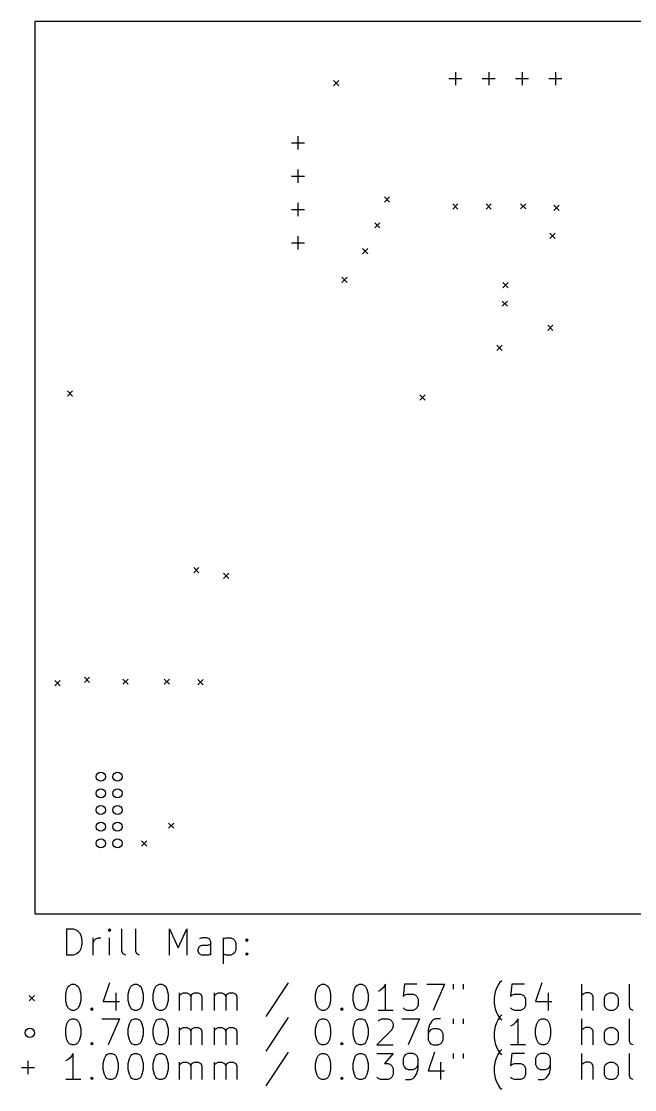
# Model space of a CAD drawing. Extents: x 6.45 to 10.13, y -5.9 to -2.69.
# Drawn here: x 6.454 to 8.294, y -5.899 to -2.695 of the extents above; entities that cross this region are included whole.
import ezdxf

# ---------------------------------------------------------------- set-up
doc = ezdxf.new("R2010")
doc.units = 0
doc.header["$MEASUREMENT"] = 0
doc.layers.add('BLACK', color=7, linetype='CONTINUOUS')

msp = doc.modelspace()

# ---------------------------------------------------------------- linework, layer by layer
at = {"layer": 'BLACK', "linetype": 'CONTINUOUS'}
for p, q in [((10.126, -2.69488), (6.49409, -2.69488)), ((6.49409, -2.69488), (6.49409, -5.37205)), ((7.75591, -2.84685), (7.75591, -2.88622)), ((7.85591, -2.84685), (7.85591, -2.88622)), ((7.95591, -2.84685), (7.95591, -2.88622)), ((8.05591, -2.84685), (8.05591, -2.88622)), ((7.39055, -2.87205), (7.4063, -2.8878)), ((7.4063, -2.87205), (7.39055, -2.8878)), ((7.73622, -2.86654), (7.77559, -2.86654)), ((7.83622, -2.86654), (7.87559, -2.86654)), ((7.93622, -2.86654), (7.97559, -2.86654)), ((8.03622, -2.86654), (8.07559, -2.86654)), ((7.28346, -3.03937), (7.28346, -3.07874)), ((7.26378, -3.05906), (7.30315, -3.05906)), ((7.28346, -3.13937), (7.28346, -3.17874)), ((7.26378, -3.15906), (7.30315, -3.15906)), ((7.54291, -3.22126), (7.55866, -3.23701)), ((7.55866, -3.22126), (7.54291, -3.23701)), ((7.26378, -3.25906), (7.30315, -3.25906)), ((7.28346, -3.23937), (7.28346, -3.27874)), ((7.74803, -3.24252), (7.76378, -3.25827)), ((7.76378, -3.24252), (7.74803, -3.25827)), ((7.84803, -3.24213), (7.86378, -3.25787)), ((7.86378, -3.24213), (7.84803, -3.25787)), ((7.95157, -3.24173), (7.96732, -3.25748)), ((7.96732, -3.24173), (7.95157, -3.25748)), ((8.05157, -3.24606), (8.06732, -3.26181)), ((8.06732, -3.24606), (8.05157, -3.26181)), ((7.51378, -3.29882), (7.52953, -3.31457)), ((7.52953, -3.29882), (7.51378, -3.31457)), ((8.03917, -3.33012), (8.05492, -3.34587)), ((8.05492, -3.33012), (8.03917, -3.34587)), ((7.26378, -3.35906), (7.30315, -3.35906)), ((7.28346, -3.33937), (7.28346, -3.37874)), ((7.47756, -3.37598), (7.49331, -3.39173)), ((7.49331, -3.37598), (7.47756, -3.39173)), ((7.41575, -3.4622), (7.4315, -3.47795)), ((7.4315, -3.4622), (7.41575, -3.47795)), ((7.89882, -3.47795), (7.91457, -3.4937)), ((7.91457, -3.47795), (7.89882, -3.4937)), ((7.89646, -3.53386), (7.9122, -3.54961)), ((7.9122, -3.53386), (7.89646, -3.54961)), ((8.03307, -3.6063), (8.04882, -3.62205)), ((8.04882, -3.6063), (8.03307, -3.62205)), ((7.88071, -3.66654), (7.89646, -3.68228)), ((7.89646, -3.66654), (7.88071, -3.68228)), ((6.59173, -3.80354), (6.60748, -3.81929)), ((6.60748, -3.80354), (6.59173, -3.81929)), ((7.64921, -3.81496), (7.66496, -3.83071)), ((7.66496, -3.81496), (7.64921, -3.83071)), ((6.97087, -4.33346), (6.98661, -4.34921)), ((6.98661, -4.33346), (6.97087, -4.34921)), ((7.06024, -4.35039), (7.07598, -4.36614)), ((7.07598, -4.35039), (7.06024, -4.36614)), ((6.55394, -4.67205), (6.56969, -4.6878)), ((6.56969, -4.67205), (6.55394, -4.6878)), ((6.64285, -4.66235), (6.6586, -4.67809)), ((6.6586, -4.66235), (6.64285, -4.67809)), ((6.75866, -4.66772), (6.77441, -4.68346)), ((6.77441, -4.66772), (6.75866, -4.68346)), ((6.88228, -4.66772), (6.89803, -4.68346)), ((6.89803, -4.66772), (6.88228, -4.68346)), ((6.98346, -4.66929), (6.99921, -4.68504)), ((6.99921, -4.66929), (6.98346, -4.68504)), ((6.89567, -5.09961), (6.91142, -5.11535)), ((6.91142, -5.09961), (6.89567, -5.11535)), ((6.81417, -5.15315), (6.82992, -5.1689)), ((6.82992, -5.15315), (6.81417, -5.1689)), ((6.49409, -5.37205), (10.126, -5.37205)), ((6.5906, -5.49607), (6.5906, -5.41733)), ((6.5906, -5.41733), (6.60935, -5.41733)), ((6.60935, -5.41733), (6.62059, -5.42108)), ((6.62059, -5.42108), (6.62809, -5.42858)), ((6.62809, -5.42858), (6.63184, -5.43608)), ((6.63184, -5.43608), (6.63559, -5.45108)), ((6.66934, -5.49607), (6.66934, -5.44358)), ((6.67309, -5.45108), (6.67684, -5.44733)), ((6.67684, -5.44733), (6.68434, -5.44358)), ((6.68434, -5.44358), (6.69184, -5.44358)), ((6.71808, -5.41733), (6.71433, -5.42108)), ((6.71433, -5.42108), (6.71808, -5.42483)), ((6.72183, -5.42108), (6.71808, -5.41733)), ((6.71808, -5.41733), (6.71808, -5.42483)), ((6.71808, -5.42483), (6.72183, -5.42108)), ((6.71808, -5.49607), (6.71808, -5.44358)), ((6.75558, -5.48482), (6.75558, -5.41733)), ((6.79682, -5.48482), (6.79682, -5.41733)), ((6.89806, -5.49607), (6.89806, -5.41733)), ((6.89806, -5.41733), (6.92431, -5.47358)), ((6.92431, -5.47358), (6.95055, -5.41733)), ((6.95055, -5.41733), (6.95055, -5.49607)), ((6.99555, -5.44358), (6.98805, -5.44733)), ((7.01055, -5.44358), (6.99555, -5.44358)), ((7.01804, -5.44733), (7.01055, -5.44358)), ((7.02179, -5.45483), (7.01804, -5.44733)), ((7.05929, -5.44358), (7.05929, -5.52232)), ((7.05929, -5.44733), (7.06679, -5.44358)), ((7.06679, -5.44358), (7.08179, -5.44358)), ((7.08179, -5.44358), (7.08929, -5.44733)), ((7.08929, -5.44733), (7.09304, -5.45108)), ((7.12678, -5.45108), (7.13053, -5.44733)), ((7.13053, -5.44733), (7.13428, -5.45108)), ((7.13053, -5.44733), (7.13053, -5.45483)), ((6.63184, -5.47732), (6.62809, -5.48482)), ((6.63559, -5.46233), (6.63184, -5.47732)), ((6.63559, -5.45108), (6.63559, -5.46233)), ((6.66934, -5.45858), (6.67309, -5.45108)), ((6.9843, -5.47732), (6.98805, -5.46983)), ((6.9843, -5.48482), (6.9843, -5.47732)), ((6.98805, -5.46983), (6.99555, -5.46608)), ((6.99555, -5.46608), (7.0143, -5.46608)), ((7.0143, -5.46608), (7.02179, -5.46233)), ((7.02179, -5.49607), (7.02179, -5.45483)), ((7.09304, -5.45108), (7.09678, -5.45858)), ((7.09678, -5.45858), (7.09678, -5.48107)), ((7.13053, -5.45483), (7.12678, -5.45108)), ((7.13428, -5.45108), (7.13053, -5.45483)), ((6.60935, -5.49607), (6.5906, -5.49607)), ((6.62059, -5.49232), (6.60935, -5.49607)), ((6.62809, -5.48482), (6.62059, -5.49232)), ((6.75933, -5.49232), (6.75558, -5.48482)), ((6.76683, -5.49607), (6.75933, -5.49232)), ((6.80057, -5.49232), (6.79682, -5.48482)), ((6.80807, -5.49607), (6.80057, -5.49232)), ((6.98805, -5.49232), (6.9843, -5.48482)), ((6.99555, -5.49607), (6.98805, -5.49232)), ((7.0143, -5.49607), (6.99555, -5.49607)), ((7.02179, -5.49232), (7.0143, -5.49607)), ((7.06679, -5.49607), (7.05929, -5.49232)), ((7.08179, -5.49607), (7.06679, -5.49607)), ((7.08929, -5.49232), (7.08179, -5.49607)), ((7.09304, -5.48857), (7.08929, -5.49232)), ((7.09678, -5.48107), (7.09304, -5.48857)), ((7.12678, -5.49232), (7.13053, -5.48857)), ((7.13053, -5.49607), (7.12678, -5.49232)), ((7.13053, -5.48857), (7.13428, -5.49232)), ((7.13053, -5.48857), (7.13053, -5.49607)), ((7.13428, -5.49232), (7.13053, -5.49607)), ((7.88419, -5.58644), (7.89169, -5.57519)), ((7.89169, -5.57519), (7.89544, -5.57144)), ((6.58685, -5.61268), (6.5906, -5.59768)), ((6.5906, -5.59768), (6.59435, -5.59019)), ((6.59435, -5.59019), (6.5981, -5.58644)), ((6.5981, -5.58644), (6.6056, -5.58269)), ((6.6056, -5.58269), (6.6131, -5.58269)), ((6.6131, -5.58269), (6.62059, -5.58644)), ((6.62059, -5.58644), (6.62434, -5.59019)), ((6.62434, -5.59019), (6.62809, -5.59768)), ((6.62809, -5.59768), (6.63184, -5.61268)), ((6.71808, -5.57894), (6.69933, -5.63518)), ((6.77433, -5.61268), (6.77807, -5.59768)), ((6.77807, -5.59768), (6.78182, -5.59019)), ((6.78182, -5.59019), (6.78557, -5.58644)), ((6.78557, -5.58644), (6.79307, -5.58269)), ((6.79307, -5.58269), (6.80057, -5.58269)), ((6.80057, -5.58269), (6.80807, -5.58644)), ((6.80807, -5.58644), (6.81182, -5.59019)), ((6.81182, -5.59019), (6.81557, -5.59768)), ((6.81557, -5.59768), (6.81932, -5.61268)), ((6.84932, -5.61268), (6.85307, -5.59768)), ((6.85307, -5.59768), (6.85681, -5.59019)), ((6.85681, -5.59019), (6.86056, -5.58644)), ((6.86056, -5.58644), (6.86806, -5.58269)), ((6.86806, -5.58269), (6.87556, -5.58269)), ((6.87556, -5.58269), (6.88306, -5.58644)), ((6.88306, -5.58644), (6.88681, -5.59019)), ((6.88681, -5.59019), (6.89056, -5.59768)), ((6.89056, -5.59768), (6.89431, -5.61268)), ((7.25427, -5.57894), (7.18677, -5.68017)), ((7.33675, -5.61268), (7.3405, -5.59768)), ((7.3405, -5.59768), (7.34425, -5.59019)), ((7.34425, -5.59019), (7.348, -5.58644)), ((7.348, -5.58644), (7.3555, -5.58269)), ((7.3555, -5.58269), (7.363, -5.58269)), ((7.363, -5.58269), (7.3705, -5.58644)), ((7.3705, -5.58644), (7.37425, -5.59019)), ((7.37425, -5.59019), (7.378, -5.59768)), ((7.378, -5.59768), (7.38175, -5.61268)), ((7.44924, -5.61268), (7.45299, -5.59768)), ((7.45299, -5.59768), (7.45674, -5.59019)), ((7.45674, -5.59019), (7.46049, -5.58644)), ((7.46049, -5.58644), (7.46799, -5.58269)), ((7.46799, -5.58269), (7.47549, -5.58269)), ((7.47549, -5.58269), (7.48299, -5.58644)), ((7.48299, -5.58644), (7.48674, -5.59019)), ((7.48674, -5.59019), (7.49049, -5.59768)), ((7.49049, -5.59768), (7.49424, -5.61268)), ((7.53173, -5.60143), (7.52423, -5.60518)), ((7.53923, -5.59394), (7.53173, -5.60143)), ((7.54673, -5.58269), (7.53923, -5.59394)), ((7.54673, -5.66143), (7.54673, -5.58269)), ((7.60297, -5.58269), (7.59922, -5.62018)), ((7.64047, -5.58269), (7.60297, -5.58269)), ((7.67046, -5.58269), (7.72296, -5.58269)), ((7.72296, -5.58269), (7.68921, -5.66143)), ((7.7492, -5.58269), (7.7492, -5.59768)), ((7.7792, -5.58269), (7.7792, -5.59768)), ((7.87294, -5.62393), (7.87669, -5.60518)), ((7.87669, -5.60518), (7.88044, -5.59394)), ((7.88044, -5.59394), (7.88419, -5.58644)), ((7.92543, -5.58269), (7.92168, -5.62018)), ((7.96293, -5.58269), (7.92543, -5.58269)), ((8.01542, -5.57894), (7.99667, -5.63518)), ((8.13541, -5.66143), (8.13541, -5.58269)), ((8.27789, -5.65018), (8.27789, -5.58269)), ((6.47736, -5.61713), (6.49311, -5.63287)), ((6.49311, -5.61713), (6.47736, -5.63287)), ((6.58685, -5.63143), (6.58685, -5.61268)), ((6.5906, -5.64643), (6.58685, -5.63143)), ((6.63184, -5.63143), (6.62809, -5.64643)), ((6.63184, -5.61268), (6.63184, -5.63143)), ((6.69933, -5.63518), (6.74808, -5.63518)), ((6.73683, -5.60893), (6.73683, -5.66143)), ((6.77433, -5.63143), (6.77433, -5.61268)), ((6.77807, -5.64643), (6.77433, -5.63143)), ((6.81932, -5.63143), (6.81557, -5.64643)), ((6.81932, -5.61268), (6.81932, -5.63143)), ((6.84932, -5.63143), (6.84932, -5.61268)), ((6.85307, -5.64643), (6.84932, -5.63143)), ((6.89431, -5.63143), (6.89056, -5.64643)), ((6.89431, -5.61268), (6.89431, -5.63143)), ((6.92806, -5.66143), (6.92806, -5.60893)), ((6.92806, -5.61643), (6.93181, -5.61268)), ((6.93181, -5.61268), (6.9393, -5.60893)), ((6.9393, -5.60893), (6.95055, -5.60893)), ((6.95055, -5.60893), (6.95805, -5.61268)), ((6.95805, -5.61268), (6.9618, -5.62018)), ((6.9618, -5.62018), (6.96555, -5.61268)), ((6.9618, -5.62018), (6.9618, -5.66143)), ((6.96555, -5.61268), (6.97305, -5.60893)), ((6.97305, -5.60893), (6.9843, -5.60893)), ((6.9843, -5.60893), (6.9918, -5.61268)), ((6.9918, -5.61268), (6.99555, -5.62018)), ((6.99555, -5.62018), (6.99555, -5.66143)), ((7.03304, -5.66143), (7.03304, -5.60893)), ((7.03304, -5.61643), (7.03679, -5.61268)), ((7.03679, -5.61268), (7.04429, -5.60893)), ((7.04429, -5.60893), (7.05554, -5.60893)), ((7.05554, -5.60893), (7.06304, -5.61268)), ((7.06304, -5.61268), (7.06679, -5.62018)), ((7.06679, -5.62018), (7.07054, -5.61268)), ((7.06679, -5.62018), (7.06679, -5.66143)), ((7.07054, -5.61268), (7.07804, -5.60893)), ((7.07804, -5.60893), (7.08929, -5.60893)), ((7.08929, -5.60893), (7.09678, -5.61268)), ((7.09678, -5.61268), (7.10053, -5.62018)), ((7.10053, -5.62018), (7.10053, -5.66143)), ((7.33675, -5.63143), (7.33675, -5.61268)), ((7.3405, -5.64643), (7.33675, -5.63143)), ((7.38175, -5.63143), (7.378, -5.64643)), ((7.38175, -5.61268), (7.38175, -5.63143)), ((7.44924, -5.63143), (7.44924, -5.61268)), ((7.45299, -5.64643), (7.44924, -5.63143)), ((7.49424, -5.63143), (7.49049, -5.64643)), ((7.49424, -5.61268), (7.49424, -5.63143)), ((7.59922, -5.62018), (7.60297, -5.61643)), ((7.60297, -5.61643), (7.61047, -5.61268)), ((7.61047, -5.61268), (7.62922, -5.61268)), ((7.62922, -5.61268), (7.63672, -5.61643)), ((7.63672, -5.61643), (7.64047, -5.62018)), ((7.64047, -5.62018), (7.64422, -5.62768)), ((7.64422, -5.62768), (7.64422, -5.64643)), ((7.87294, -5.63893), (7.87294, -5.62393)), ((7.87669, -5.65768), (7.87294, -5.63893)), ((7.92168, -5.62018), (7.92543, -5.61643)), ((7.92543, -5.61643), (7.93293, -5.61268)), ((7.93293, -5.61268), (7.95168, -5.61268)), ((7.95168, -5.61268), (7.95918, -5.61643)), ((7.95918, -5.61643), (7.96293, -5.62018)), ((7.96293, -5.62018), (7.96668, -5.62768)), ((7.96668, -5.62768), (7.96668, -5.64643)), ((7.99667, -5.63518), (8.04542, -5.63518)), ((8.03417, -5.60893), (8.03417, -5.66143)), ((8.13915, -5.61268), (8.13541, -5.61643)), ((8.14665, -5.60893), (8.13915, -5.61268)), ((8.1579, -5.60893), (8.14665, -5.60893)), ((8.1654, -5.61268), (8.1579, -5.60893)), ((8.16915, -5.62018), (8.1654, -5.61268)), ((8.16915, -5.66143), (8.16915, -5.62018)), ((8.2029, -5.62393), (8.20665, -5.61643)), ((8.2029, -5.64643), (8.2029, -5.62393)), ((8.20665, -5.61643), (8.2104, -5.61268)), ((8.2104, -5.61268), (8.21789, -5.60893)), ((8.21789, -5.60893), (8.22914, -5.60893)), ((8.22914, -5.60893), (8.23664, -5.61268)), ((8.23664, -5.61268), (8.24039, -5.61643)), ((8.24039, -5.61643), (8.24414, -5.62393)), ((8.24414, -5.62393), (8.24414, -5.64643)), ((6.59435, -5.65393), (6.5906, -5.64643)), ((6.5981, -5.65768), (6.59435, -5.65393)), ((6.6056, -5.66143), (6.5981, -5.65768)), ((6.6131, -5.66143), (6.6056, -5.66143)), ((6.62059, -5.65768), (6.6131, -5.66143)), ((6.62434, -5.65393), (6.62059, -5.65768)), ((6.62809, -5.64643), (6.62434, -5.65393)), ((6.66184, -5.65768), (6.66559, -5.65393)), ((6.66559, -5.66143), (6.66184, -5.65768)), ((6.66559, -5.65393), (6.66934, -5.65768)), ((6.66559, -5.65393), (6.66559, -5.66143)), ((6.66934, -5.65768), (6.66559, -5.66143)), ((6.78182, -5.65393), (6.77807, -5.64643)), ((6.78557, -5.65768), (6.78182, -5.65393)), ((6.79307, -5.66143), (6.78557, -5.65768)), ((6.80057, -5.66143), (6.79307, -5.66143)), ((6.80807, -5.65768), (6.80057, -5.66143)), ((6.81182, -5.65393), (6.80807, -5.65768)), ((6.81557, -5.64643), (6.81182, -5.65393)), ((6.85681, -5.65393), (6.85307, -5.64643)), ((6.86056, -5.65768), (6.85681, -5.65393)), ((6.86806, -5.66143), (6.86056, -5.65768)), ((6.87556, -5.66143), (6.86806, -5.66143)), ((6.88306, -5.65768), (6.87556, -5.66143)), ((6.88681, -5.65393), (6.88306, -5.65768)), ((6.89056, -5.64643), (6.88681, -5.65393)), ((7.34425, -5.65393), (7.3405, -5.64643)), ((7.348, -5.65768), (7.34425, -5.65393)), ((7.3555, -5.66143), (7.348, -5.65768)), ((7.363, -5.66143), (7.3555, -5.66143)), ((7.3705, -5.65768), (7.363, -5.66143)), ((7.37425, -5.65393), (7.3705, -5.65768)), ((7.378, -5.64643), (7.37425, -5.65393)), ((7.41175, -5.65768), (7.41549, -5.65393)), ((7.41549, -5.66143), (7.41175, -5.65768)), ((7.41549, -5.65393), (7.41924, -5.65768)), ((7.41549, -5.65393), (7.41549, -5.66143)), ((7.41924, -5.65768), (7.41549, -5.66143)), ((7.45674, -5.65393), (7.45299, -5.64643)), ((7.46049, -5.65768), (7.45674, -5.65393)), ((7.46799, -5.66143), (7.46049, -5.65768)), ((7.47549, -5.66143), (7.46799, -5.66143)), ((7.48299, -5.65768), (7.47549, -5.66143)), ((7.48674, -5.65393), (7.48299, -5.65768)), ((7.49049, -5.64643), (7.48674, -5.65393)), ((7.56923, -5.66143), (7.52423, -5.66143)), ((7.60297, -5.65768), (7.59922, -5.65393)), ((7.61047, -5.66143), (7.60297, -5.65768)), ((7.62922, -5.66143), (7.61047, -5.66143)), ((7.63672, -5.65768), (7.62922, -5.66143)), ((7.64047, -5.65393), (7.63672, -5.65768)), ((7.64422, -5.64643), (7.64047, -5.65393)), ((7.88044, -5.66893), (7.87669, -5.65768)), ((7.88419, -5.67642), (7.88044, -5.66893)), ((7.92543, -5.65768), (7.92168, -5.65393)), ((7.93293, -5.66143), (7.92543, -5.65768)), ((7.95168, -5.66143), (7.93293, -5.66143)), ((7.95918, -5.65768), (7.95168, -5.66143)), ((7.96293, -5.65393), (7.95918, -5.65768)), ((7.96668, -5.64643), (7.96293, -5.65393)), ((8.20665, -5.65393), (8.2029, -5.64643)), ((8.2104, -5.65768), (8.20665, -5.65393)), ((8.21789, -5.66143), (8.2104, -5.65768)), ((8.22914, -5.66143), (8.21789, -5.66143)), ((8.23664, -5.65768), (8.22914, -5.66143)), ((8.24039, -5.65393), (8.23664, -5.65768)), ((8.24414, -5.64643), (8.24039, -5.65393)), ((8.28164, -5.65768), (8.27789, -5.65018)), ((8.28914, -5.66143), (8.28164, -5.65768)), ((6.58685, -5.71662), (6.5906, -5.70162)), ((6.5906, -5.70162), (6.59435, -5.69412)), ((6.59435, -5.69412), (6.5981, -5.69037)), ((6.5981, -5.69037), (6.6056, -5.68662)), ((6.6056, -5.68662), (6.6131, -5.68662)), ((6.6131, -5.68662), (6.62059, -5.69037)), ((6.62059, -5.69037), (6.62434, -5.69412)), ((6.62434, -5.69412), (6.62809, -5.70162)), ((6.62809, -5.70162), (6.63184, -5.71662)), ((6.69558, -5.68662), (6.74808, -5.68662)), ((6.74808, -5.68662), (6.71433, -5.76536)), ((6.77433, -5.71662), (6.77807, -5.70162)), ((6.77807, -5.70162), (6.78182, -5.69412)), ((6.78182, -5.69412), (6.78557, -5.69037)), ((6.78557, -5.69037), (6.79307, -5.68662)), ((6.79307, -5.68662), (6.80057, -5.68662)), ((6.80057, -5.68662), (6.80807, -5.69037)), ((6.80807, -5.69037), (6.81182, -5.69412)), ((6.81182, -5.69412), (6.81557, -5.70162)), ((6.81557, -5.70162), (6.81932, -5.71662)), ((6.84932, -5.71662), (6.85307, -5.70162)), ((6.85307, -5.70162), (6.85681, -5.69412)), ((6.85681, -5.69412), (6.86056, -5.69037)), ((6.86056, -5.69037), (6.86806, -5.68662)), ((6.86806, -5.68662), (6.87556, -5.68662)), ((6.87556, -5.68662), (6.88306, -5.69037)), ((6.88306, -5.69037), (6.88681, -5.69412)), ((6.88681, -5.69412), (6.89056, -5.70162)), ((6.89056, -5.70162), (6.89431, -5.71662)), ((7.25427, -5.68287), (7.18677, -5.78411)), ((7.33675, -5.71662), (7.3405, -5.70162)), ((7.3405, -5.70162), (7.34425, -5.69412)), ((7.34425, -5.69412), (7.348, -5.69037)), ((7.348, -5.69037), (7.3555, -5.68662)), ((7.3555, -5.68662), (7.363, -5.68662)), ((7.363, -5.68662), (7.3705, -5.69037)), ((7.3705, -5.69037), (7.37425, -5.69412)), ((7.37425, -5.69412), (7.378, -5.70162)), ((7.378, -5.70162), (7.38175, -5.71662)), ((7.44924, -5.71662), (7.45299, -5.70162)), ((7.45299, -5.70162), (7.45674, -5.69412)), ((7.45674, -5.69412), (7.46049, -5.69037)), ((7.46049, -5.69037), (7.46799, -5.68662)), ((7.46799, -5.68662), (7.47549, -5.68662)), ((7.47549, -5.68662), (7.48299, -5.69037)), ((7.48299, -5.69037), (7.48674, -5.69412)), ((7.48674, -5.69412), (7.49049, -5.70162)), ((7.49049, -5.70162), (7.49424, -5.71662)), ((7.52423, -5.69412), (7.52798, -5.69037)), ((7.52798, -5.69037), (7.53548, -5.68662)), ((7.53548, -5.68662), (7.55423, -5.68662)), ((7.55423, -5.68662), (7.56173, -5.69037)), ((7.56173, -5.69037), (7.56548, -5.69412)), ((7.56548, -5.69412), (7.56923, -5.70162)), ((7.56923, -5.70162), (7.56923, -5.70912)), ((7.59547, -5.68662), (7.64797, -5.68662)), ((7.64797, -5.68662), (7.61422, -5.76536)), ((7.68546, -5.69412), (7.67796, -5.70537)), ((7.68921, -5.69037), (7.68546, -5.69412)), ((7.69671, -5.68662), (7.68921, -5.69037)), ((7.71171, -5.68662), (7.69671, -5.68662)), ((7.7492, -5.68662), (7.7492, -5.70162)), ((7.7792, -5.68662), (7.7792, -5.70162)), ((7.87669, -5.70912), (7.88044, -5.69787)), ((7.88044, -5.69787), (7.88419, -5.69037)), ((7.89169, -5.68767), (7.88419, -5.67642)), ((7.88419, -5.69037), (7.89169, -5.67912)), ((7.89169, -5.67912), (7.89544, -5.67537)), ((7.89544, -5.69142), (7.89169, -5.68767)), ((7.93668, -5.69787), (7.92918, -5.70537)), ((7.94418, -5.68662), (7.93668, -5.69787)), ((7.94418, -5.76536), (7.94418, -5.68662)), ((7.99667, -5.71662), (8.00042, -5.70162)), ((8.00042, -5.70162), (8.00417, -5.69412)), ((8.00417, -5.69412), (8.00792, -5.69037)), ((8.00792, -5.69037), (8.01542, -5.68662)), ((8.01542, -5.68662), (8.02292, -5.68662)), ((8.02292, -5.68662), (8.03042, -5.69037)), ((8.03042, -5.69037), (8.03417, -5.69412)), ((8.03417, -5.69412), (8.03792, -5.70162)), ((8.03792, -5.70162), (8.04167, -5.71662)), ((8.13541, -5.76536), (8.13541, -5.68662)), ((8.27789, -5.75412), (8.27789, -5.68662)), ((6.58685, -5.73537), (6.58685, -5.71662)), ((6.5906, -5.75037), (6.58685, -5.73537)), ((6.63184, -5.73537), (6.62809, -5.75037)), ((6.63184, -5.71662), (6.63184, -5.73537)), ((6.77433, -5.73537), (6.77433, -5.71662)), ((6.77807, -5.75037), (6.77433, -5.73537)), ((6.81932, -5.73537), (6.81557, -5.75037)), ((6.81932, -5.71662), (6.81932, -5.73537)), ((6.84932, -5.73537), (6.84932, -5.71662)), ((6.85307, -5.75037), (6.84932, -5.73537)), ((6.89431, -5.73537), (6.89056, -5.75037)), ((6.89431, -5.71662), (6.89431, -5.73537)), ((6.92806, -5.76536), (6.92806, -5.71287)), ((6.92806, -5.72037), (6.93181, -5.71662)), ((6.93181, -5.71662), (6.9393, -5.71287)), ((6.9393, -5.71287), (6.95055, -5.71287)), ((6.95055, -5.71287), (6.95805, -5.71662)), ((6.95805, -5.71662), (6.9618, -5.72412)), ((6.9618, -5.72412), (6.96555, -5.71662)), ((6.9618, -5.72412), (6.9618, -5.76536)), ((6.96555, -5.71662), (6.97305, -5.71287)), ((6.97305, -5.71287), (6.9843, -5.71287)), ((6.9843, -5.71287), (6.9918, -5.71662)), ((6.9918, -5.71662), (6.99555, -5.72412)), ((6.99555, -5.72412), (6.99555, -5.76536)), ((7.03304, -5.76536), (7.03304, -5.71287)), ((7.03304, -5.72037), (7.03679, -5.71662)), ((7.03679, -5.71662), (7.04429, -5.71287)), ((7.04429, -5.71287), (7.05554, -5.71287)), ((7.05554, -5.71287), (7.06304, -5.71662)), ((7.06304, -5.71662), (7.06679, -5.72412)), ((7.06679, -5.72412), (7.07054, -5.71662)), ((7.06679, -5.72412), (7.06679, -5.76536)), ((7.07054, -5.71662), (7.07804, -5.71287)), ((7.07804, -5.71287), (7.08929, -5.71287)), ((7.08929, -5.71287), (7.09678, -5.71662)), ((7.09678, -5.71662), (7.10053, -5.72412)), ((7.10053, -5.72412), (7.10053, -5.76536)), ((7.33675, -5.73537), (7.33675, -5.71662)), ((7.3405, -5.75037), (7.33675, -5.73537)), ((7.38175, -5.73537), (7.378, -5.75037)), ((7.38175, -5.71662), (7.38175, -5.73537)), ((7.44924, -5.73537), (7.44924, -5.71662)), ((7.45299, -5.75037), (7.44924, -5.73537)), ((7.49424, -5.73537), (7.49049, -5.75037)), ((7.49424, -5.71662), (7.49424, -5.73537)), ((7.56548, -5.72037), (7.52048, -5.76536)), ((7.56923, -5.70912), (7.56548, -5.72037)), ((7.67796, -5.70537), (7.67421, -5.72037)), ((7.67421, -5.72037), (7.67421, -5.75037)), ((7.67796, -5.72412), (7.67421, -5.73162)), ((7.68171, -5.72037), (7.67796, -5.72412)), ((7.68921, -5.71662), (7.68171, -5.72037)), ((7.70421, -5.71662), (7.68921, -5.71662)), ((7.71171, -5.72037), (7.70421, -5.71662)), ((7.71546, -5.72412), (7.71171, -5.72037)), ((7.71921, -5.73162), (7.71546, -5.72412)), ((7.71921, -5.75037), (7.71921, -5.73162)), ((7.87294, -5.72787), (7.87669, -5.70912)), ((7.87294, -5.74287), (7.87294, -5.72787)), ((7.92918, -5.70537), (7.92168, -5.70912)), ((7.99667, -5.73537), (7.99667, -5.71662)), ((8.00042, -5.75037), (7.99667, -5.73537)), ((8.04167, -5.73537), (8.03792, -5.75037)), ((8.04167, -5.71662), (8.04167, -5.73537)), ((8.13915, -5.71662), (8.13541, -5.72037)), ((8.14665, -5.71287), (8.13915, -5.71662)), ((8.1579, -5.71287), (8.14665, -5.71287)), ((8.1654, -5.71662), (8.1579, -5.71287)), ((8.16915, -5.72412), (8.1654, -5.71662)), ((8.16915, -5.76536), (8.16915, -5.72412)), ((8.2029, -5.72787), (8.20665, -5.72037)), ((8.2029, -5.75037), (8.2029, -5.72787)), ((8.20665, -5.72037), (8.2104, -5.71662)), ((8.2104, -5.71662), (8.21789, -5.71287)), ((8.21789, -5.71287), (8.22914, -5.71287)), ((8.22914, -5.71287), (8.23664, -5.71662)), ((8.23664, -5.71662), (8.24039, -5.72037)), ((8.24039, -5.72037), (8.24414, -5.72787)), ((8.24414, -5.72787), (8.24414, -5.75037)), ((6.59435, -5.75786), (6.5906, -5.75037)), ((6.5981, -5.76161), (6.59435, -5.75786)), ((6.6056, -5.76536), (6.5981, -5.76161)), ((6.6131, -5.76536), (6.6056, -5.76536)), ((6.62059, -5.76161), (6.6131, -5.76536)), ((6.62434, -5.75786), (6.62059, -5.76161)), ((6.62809, -5.75037), (6.62434, -5.75786)), ((6.66184, -5.76161), (6.66559, -5.75786)), ((6.66559, -5.76536), (6.66184, -5.76161)), ((6.66559, -5.75786), (6.66934, -5.76161)), ((6.66559, -5.75786), (6.66559, -5.76536)), ((6.66934, -5.76161), (6.66559, -5.76536)), ((6.78182, -5.75786), (6.77807, -5.75037)), ((6.78557, -5.76161), (6.78182, -5.75786)), ((6.79307, -5.76536), (6.78557, -5.76161)), ((6.80057, -5.76536), (6.79307, -5.76536)), ((6.80807, -5.76161), (6.80057, -5.76536)), ((6.81182, -5.75786), (6.80807, -5.76161)), ((6.81557, -5.75037), (6.81182, -5.75786)), ((6.85681, -5.75786), (6.85307, -5.75037)), ((6.86056, -5.76161), (6.85681, -5.75786)), ((6.86806, -5.76536), (6.86056, -5.76161)), ((6.87556, -5.76536), (6.86806, -5.76536)), ((6.88306, -5.76161), (6.87556, -5.76536)), ((6.88681, -5.75786), (6.88306, -5.76161)), ((6.89056, -5.75037), (6.88681, -5.75786)), ((7.34425, -5.75786), (7.3405, -5.75037)), ((7.348, -5.76161), (7.34425, -5.75786)), ((7.3555, -5.76536), (7.348, -5.76161)), ((7.363, -5.76536), (7.3555, -5.76536)), ((7.3705, -5.76161), (7.363, -5.76536)), ((7.37425, -5.75786), (7.3705, -5.76161)), ((7.378, -5.75037), (7.37425, -5.75786)), ((7.41175, -5.76161), (7.41549, -5.75786)), ((7.41549, -5.76536), (7.41175, -5.76161)), ((7.41549, -5.75786), (7.41924, -5.76161)), ((7.41549, -5.75786), (7.41549, -5.76536)), ((7.41924, -5.76161), (7.41549, -5.76536)), ((7.45674, -5.75786), (7.45299, -5.75037)), ((7.46049, -5.76161), (7.45674, -5.75786)), ((7.46799, -5.76536), (7.46049, -5.76161)), ((7.47549, -5.76536), (7.46799, -5.76536)), ((7.48299, -5.76161), (7.47549, -5.76536)), ((7.48674, -5.75786), (7.48299, -5.76161)), ((7.49049, -5.75037), (7.48674, -5.75786)), ((7.52048, -5.76536), (7.56923, -5.76536)), ((7.67421, -5.75037), (7.67796, -5.75786)), ((7.67796, -5.75786), (7.68171, -5.76161)), ((7.68171, -5.76161), (7.68921, -5.76536)), ((7.68921, -5.76536), (7.70421, -5.76536)), ((7.70421, -5.76536), (7.71171, -5.76161)), ((7.71171, -5.76161), (7.71546, -5.75786)), ((7.71546, -5.75786), (7.71921, -5.75037)), ((7.87669, -5.76161), (7.87294, -5.74287)), ((7.88044, -5.77286), (7.87669, -5.76161)), ((7.96668, -5.76536), (7.92168, -5.76536)), ((8.00417, -5.75786), (8.00042, -5.75037)), ((8.00792, -5.76161), (8.00417, -5.75786)), ((8.01542, -5.76536), (8.00792, -5.76161)), ((8.02292, -5.76536), (8.01542, -5.76536)), ((8.03042, -5.76161), (8.02292, -5.76536)), ((8.03417, -5.75786), (8.03042, -5.76161)), ((8.03792, -5.75037), (8.03417, -5.75786)), ((8.20665, -5.75786), (8.2029, -5.75037)), ((8.2104, -5.76161), (8.20665, -5.75786)), ((8.21789, -5.76536), (8.2104, -5.76161)), ((8.22914, -5.76536), (8.21789, -5.76536)), ((8.23664, -5.76161), (8.22914, -5.76536)), ((8.24039, -5.75786), (8.23664, -5.76161)), ((8.24414, -5.75037), (8.24039, -5.75786)), ((8.28164, -5.76161), (8.27789, -5.75412)), ((8.28914, -5.76536), (8.28164, -5.76161)), ((6.60935, -5.79056), (6.60185, -5.80181)), ((6.60935, -5.8693), (6.60935, -5.79056)), ((6.70308, -5.80556), (6.70683, -5.79806)), ((6.70683, -5.79806), (6.71058, -5.79431)), ((6.71058, -5.79431), (6.71808, -5.79056)), ((6.71808, -5.79056), (6.72558, -5.79056)), ((6.72558, -5.79056), (6.73308, -5.79431)), ((6.73308, -5.79431), (6.73683, -5.79806)), ((6.73683, -5.79806), (6.74058, -5.80556)), ((6.77807, -5.80556), (6.78182, -5.79806)), ((6.78182, -5.79806), (6.78557, -5.79431)), ((6.78557, -5.79431), (6.79307, -5.79056)), ((6.79307, -5.79056), (6.80057, -5.79056)), ((6.80057, -5.79056), (6.80807, -5.79431)), ((6.80807, -5.79431), (6.81182, -5.79806)), ((6.81182, -5.79806), (6.81557, -5.80556)), ((6.85307, -5.80556), (6.85681, -5.79806)), ((6.85681, -5.79806), (6.86056, -5.79431)), ((6.86056, -5.79431), (6.86806, -5.79056)), ((6.86806, -5.79056), (6.87556, -5.79056)), ((6.87556, -5.79056), (6.88306, -5.79431)), ((6.88306, -5.79431), (6.88681, -5.79806)), ((6.88681, -5.79806), (6.89056, -5.80556)), ((7.25427, -5.78681), (7.18677, -5.88805)), ((7.3405, -5.80556), (7.34425, -5.79806)), ((7.34425, -5.79806), (7.348, -5.79431)), ((7.348, -5.79431), (7.3555, -5.79056)), ((7.3555, -5.79056), (7.363, -5.79056)), ((7.363, -5.79056), (7.3705, -5.79431)), ((7.3705, -5.79431), (7.37425, -5.79806)), ((7.37425, -5.79806), (7.378, -5.80556)), ((7.45299, -5.80556), (7.45674, -5.79806)), ((7.45674, -5.79806), (7.46049, -5.79431)), ((7.46049, -5.79431), (7.46799, -5.79056)), ((7.46799, -5.79056), (7.47549, -5.79056)), ((7.47549, -5.79056), (7.48299, -5.79431)), ((7.48299, -5.79431), (7.48674, -5.79806)), ((7.48674, -5.79806), (7.49049, -5.80556)), ((7.52048, -5.79056), (7.56923, -5.79056)), ((7.56923, -5.79056), (7.54298, -5.82056)), ((7.60297, -5.79806), (7.59922, -5.80556)), ((7.60672, -5.79431), (7.60297, -5.79806)), ((7.61422, -5.79056), (7.60672, -5.79431)), ((7.62922, -5.79056), (7.61422, -5.79056)), ((7.63672, -5.79431), (7.62922, -5.79056)), ((7.64047, -5.79806), (7.63672, -5.79431)), ((7.64422, -5.80556), (7.64047, -5.79806)), ((7.69296, -5.78681), (7.67421, -5.84305)), ((7.7492, -5.79056), (7.7492, -5.80556)), ((7.7792, -5.79056), (7.7792, -5.80556)), ((7.88419, -5.78036), (7.88044, -5.77286)), ((7.88044, -5.80181), (7.88419, -5.79431)), ((7.89169, -5.79161), (7.88419, -5.78036)), ((7.88419, -5.79431), (7.89169, -5.78306)), ((7.89169, -5.78306), (7.89544, -5.77931)), ((7.89544, -5.79536), (7.89169, -5.79161)), ((7.92543, -5.79056), (7.92168, -5.82806)), ((7.96293, -5.79056), (7.92543, -5.79056)), ((8.00042, -5.79806), (7.99667, -5.80556)), ((8.00417, -5.79431), (8.00042, -5.79806)), ((8.01167, -5.79056), (8.00417, -5.79431)), ((8.02667, -5.79056), (8.01167, -5.79056)), ((8.03417, -5.79431), (8.02667, -5.79056)), ((8.03792, -5.79806), (8.03417, -5.79431)), ((8.04167, -5.80556), (8.03792, -5.79806)), ((8.13541, -5.8693), (8.13541, -5.79056)), ((8.27789, -5.85805), (8.27789, -5.79056)), ((6.47343, -5.81319), (6.47343, -5.85256)), ((6.59435, -5.80931), (6.58685, -5.81306)), ((6.60185, -5.80181), (6.59435, -5.80931)), ((6.69933, -5.82056), (6.70308, -5.80556)), ((6.69933, -5.8393), (6.69933, -5.82056)), ((6.74058, -5.80556), (6.74433, -5.82056)), ((6.74433, -5.82056), (6.74433, -5.8393)), ((6.77433, -5.82056), (6.77807, -5.80556)), ((6.77433, -5.8393), (6.77433, -5.82056)), ((6.81557, -5.80556), (6.81932, -5.82056)), ((6.81932, -5.82056), (6.81932, -5.8393)), ((6.84932, -5.82056), (6.85307, -5.80556)), ((6.84932, -5.8393), (6.84932, -5.82056)), ((6.89056, -5.80556), (6.89431, -5.82056)), ((6.89431, -5.82056), (6.89431, -5.8393)), ((6.92806, -5.8693), (6.92806, -5.81681)), ((6.92806, -5.82431), (6.93181, -5.82056)), ((6.93181, -5.82056), (6.9393, -5.81681)), ((6.9393, -5.81681), (6.95055, -5.81681)), ((6.95055, -5.81681), (6.95805, -5.82056)), ((6.95805, -5.82056), (6.9618, -5.82806)), ((6.9618, -5.82806), (6.96555, -5.82056)), ((6.9618, -5.82806), (6.9618, -5.8693)), ((6.96555, -5.82056), (6.97305, -5.81681)), ((6.97305, -5.81681), (6.9843, -5.81681)), ((6.9843, -5.81681), (6.9918, -5.82056)), ((6.9918, -5.82056), (6.99555, -5.82806)), ((6.99555, -5.82806), (6.99555, -5.8693)), ((7.03304, -5.8693), (7.03304, -5.81681)), ((7.03304, -5.82431), (7.03679, -5.82056)), ((7.03679, -5.82056), (7.04429, -5.81681)), ((7.04429, -5.81681), (7.05554, -5.81681)), ((7.05554, -5.81681), (7.06304, -5.82056)), ((7.06304, -5.82056), (7.06679, -5.82806)), ((7.06679, -5.82806), (7.07054, -5.82056)), ((7.06679, -5.82806), (7.06679, -5.8693)), ((7.07054, -5.82056), (7.07804, -5.81681)), ((7.07804, -5.81681), (7.08929, -5.81681)), ((7.08929, -5.81681), (7.09678, -5.82056)), ((7.09678, -5.82056), (7.10053, -5.82806)), ((7.10053, -5.82806), (7.10053, -5.8693)), ((7.33675, -5.82056), (7.3405, -5.80556)), ((7.33675, -5.8393), (7.33675, -5.82056)), ((7.378, -5.80556), (7.38175, -5.82056)), ((7.38175, -5.82056), (7.38175, -5.8393)), ((7.44924, -5.82056), (7.45299, -5.80556)), ((7.44924, -5.8393), (7.44924, -5.82056)), ((7.49049, -5.80556), (7.49424, -5.82056)), ((7.49424, -5.82056), (7.49424, -5.8393)), ((7.54298, -5.82056), (7.55423, -5.82056)), ((7.55423, -5.82056), (7.56173, -5.82431)), ((7.56173, -5.82431), (7.56548, -5.82806)), ((7.56548, -5.82806), (7.56923, -5.83555)), ((7.59922, -5.80556), (7.59922, -5.82431)), ((7.59922, -5.82431), (7.60297, -5.83181)), ((7.60297, -5.83181), (7.60672, -5.83555)), ((7.63672, -5.83555), (7.64047, -5.83181)), ((7.64047, -5.83181), (7.64422, -5.82431)), ((7.64422, -5.83555), (7.64422, -5.80556)), ((7.71171, -5.81681), (7.71171, -5.8693)), ((7.87294, -5.83181), (7.87669, -5.81306)), ((7.87294, -5.8468), (7.87294, -5.83181)), ((7.87669, -5.81306), (7.88044, -5.80181)), ((7.92168, -5.82806), (7.92543, -5.82431)), ((7.92543, -5.82431), (7.93293, -5.82056)), ((7.93293, -5.82056), (7.95168, -5.82056)), ((7.95168, -5.82056), (7.95918, -5.82431)), ((7.95918, -5.82431), (7.96293, -5.82806)), ((7.96293, -5.82806), (7.96668, -5.83555)), ((7.99667, -5.80556), (7.99667, -5.82431)), ((7.99667, -5.82431), (8.00042, -5.83181)), ((8.00042, -5.83181), (8.00417, -5.83555)), ((8.03417, -5.83555), (8.03792, -5.83181)), ((8.03792, -5.83181), (8.04167, -5.82431)), ((8.04167, -5.83555), (8.04167, -5.80556)), ((8.13915, -5.82056), (8.13541, -5.82431)), ((8.14665, -5.81681), (8.13915, -5.82056)), ((8.1579, -5.81681), (8.14665, -5.81681)), ((8.1654, -5.82056), (8.1579, -5.81681)), ((8.16915, -5.82806), (8.1654, -5.82056)), ((8.16915, -5.8693), (8.16915, -5.82806)), ((8.2029, -5.83181), (8.20665, -5.82431)), ((8.2029, -5.8543), (8.2029, -5.83181)), ((8.20665, -5.82431), (8.2104, -5.82056)), ((8.2104, -5.82056), (8.21789, -5.81681)), ((8.21789, -5.81681), (8.22914, -5.81681)), ((8.22914, -5.81681), (8.23664, -5.82056)), ((8.23664, -5.82056), (8.24039, -5.82431)), ((8.24039, -5.82431), (8.24414, -5.83181)), ((8.24414, -5.83181), (8.24414, -5.8543)), ((6.45374, -5.83287), (6.49311, -5.83287)), ((6.66184, -5.86555), (6.66559, -5.8618)), ((6.66559, -5.8618), (6.66934, -5.86555)), ((6.66559, -5.8618), (6.66559, -5.8693)), ((6.70308, -5.8543), (6.69933, -5.8393)), ((6.70683, -5.8618), (6.70308, -5.8543)), ((6.71058, -5.86555), (6.70683, -5.8618)), ((6.73683, -5.8618), (6.73308, -5.86555)), ((6.74058, -5.8543), (6.73683, -5.8618)), ((6.74433, -5.8393), (6.74058, -5.8543)), ((6.77807, -5.8543), (6.77433, -5.8393)), ((6.78182, -5.8618), (6.77807, -5.8543)), ((6.78557, -5.86555), (6.78182, -5.8618)), ((6.81182, -5.8618), (6.80807, -5.86555)), ((6.81557, -5.8543), (6.81182, -5.8618)), ((6.81932, -5.8393), (6.81557, -5.8543)), ((6.85307, -5.8543), (6.84932, -5.8393)), ((6.85681, -5.8618), (6.85307, -5.8543)), ((6.86056, -5.86555), (6.85681, -5.8618)), ((6.88681, -5.8618), (6.88306, -5.86555)), ((6.89056, -5.8543), (6.88681, -5.8618)), ((6.89431, -5.8393), (6.89056, -5.8543)), ((7.3405, -5.8543), (7.33675, -5.8393)), ((7.34425, -5.8618), (7.3405, -5.8543)), ((7.348, -5.86555), (7.34425, -5.8618)), ((7.37425, -5.8618), (7.3705, -5.86555)), ((7.378, -5.8543), (7.37425, -5.8618)), ((7.38175, -5.8393), (7.378, -5.8543)), ((7.41175, -5.86555), (7.41549, -5.8618)), ((7.41549, -5.8618), (7.41924, -5.86555)), ((7.41549, -5.8618), (7.41549, -5.8693)), ((7.45299, -5.8543), (7.44924, -5.8393)), ((7.45674, -5.8618), (7.45299, -5.8543)), ((7.46049, -5.86555), (7.45674, -5.8618)), ((7.48674, -5.8618), (7.48299, -5.86555)), ((7.49049, -5.8543), (7.48674, -5.8618)), ((7.49424, -5.8393), (7.49049, -5.8543)), ((7.52423, -5.86555), (7.52048, -5.8618)), ((7.56548, -5.8618), (7.56173, -5.86555)), ((7.56923, -5.8543), (7.56548, -5.8618)), ((7.56923, -5.83555), (7.56923, -5.8543)), ((7.60672, -5.83555), (7.61422, -5.8393)), ((7.61422, -5.8393), (7.62922, -5.8393)), ((7.62922, -5.8393), (7.63672, -5.83555)), ((7.62922, -5.86555), (7.63297, -5.8618)), ((7.63297, -5.8618), (7.64047, -5.85055)), ((7.64047, -5.85055), (7.64422, -5.83555)), ((7.67421, -5.84305), (7.72296, -5.84305)), ((7.87669, -5.86555), (7.87294, -5.8468)), ((7.92543, -5.86555), (7.92168, -5.8618)), ((7.96293, -5.8618), (7.95918, -5.86555)), ((7.96668, -5.8543), (7.96293, -5.8618)), ((7.96668, -5.83555), (7.96668, -5.8543)), ((8.00417, -5.83555), (8.01167, -5.8393)), ((8.01167, -5.8393), (8.02667, -5.8393)), ((8.02667, -5.8393), (8.03417, -5.83555)), ((8.02667, -5.86555), (8.03042, -5.8618)), ((8.03042, -5.8618), (8.03792, -5.85055)), ((8.03792, -5.85055), (8.04167, -5.83555)), ((8.20665, -5.8618), (8.2029, -5.8543)), ((8.2104, -5.86555), (8.20665, -5.8618)), ((8.24039, -5.8618), (8.23664, -5.86555)), ((8.24414, -5.8543), (8.24039, -5.8618)), ((8.28164, -5.86555), (8.27789, -5.85805)), ((6.63184, -5.8693), (6.58685, -5.8693)), ((6.66559, -5.8693), (6.66184, -5.86555)), ((6.66934, -5.86555), (6.66559, -5.8693)), ((6.71808, -5.8693), (6.71058, -5.86555)), ((6.72558, -5.8693), (6.71808, -5.8693)), ((6.73308, -5.86555), (6.72558, -5.8693)), ((6.79307, -5.8693), (6.78557, -5.86555)), ((6.80057, -5.8693), (6.79307, -5.8693)), ((6.80807, -5.86555), (6.80057, -5.8693)), ((6.86806, -5.8693), (6.86056, -5.86555)), ((6.87556, -5.8693), (6.86806, -5.8693)), ((6.88306, -5.86555), (6.87556, -5.8693)), ((7.3555, -5.8693), (7.348, -5.86555)), ((7.363, -5.8693), (7.3555, -5.8693)), ((7.3705, -5.86555), (7.363, -5.8693)), ((7.41549, -5.8693), (7.41175, -5.86555)), ((7.41924, -5.86555), (7.41549, -5.8693)), ((7.46799, -5.8693), (7.46049, -5.86555)), ((7.47549, -5.8693), (7.46799, -5.8693)), ((7.48299, -5.86555), (7.47549, -5.8693)), ((7.53173, -5.8693), (7.52423, -5.86555)), ((7.55423, -5.8693), (7.53173, -5.8693)), ((7.56173, -5.86555), (7.55423, -5.8693)), ((7.60672, -5.8693), (7.62172, -5.8693)), ((7.62172, -5.8693), (7.62922, -5.86555)), ((7.88044, -5.8768), (7.87669, -5.86555)), ((7.88419, -5.8843), (7.88044, -5.8768)), ((7.89169, -5.89555), (7.88419, -5.8843)), ((7.89544, -5.8993), (7.89169, -5.89555)), ((7.93293, -5.8693), (7.92543, -5.86555)), ((7.95168, -5.8693), (7.93293, -5.8693)), ((7.95918, -5.86555), (7.95168, -5.8693)), ((8.00417, -5.8693), (8.01917, -5.8693)), ((8.01917, -5.8693), (8.02667, -5.86555)), ((8.21789, -5.8693), (8.2104, -5.86555)), ((8.22914, -5.8693), (8.21789, -5.8693)), ((8.23664, -5.86555), (8.22914, -5.8693)), ((8.28914, -5.8693), (8.28164, -5.86555))]:
    msp.add_line(p, q, dxfattribs=at)
at = {"layer": 'BLACK'}
for centre in [(6.69213, -4.96063), (6.74213, -4.96063), (6.69213, -5.01063), (6.74213, -5.01063), (6.69213, -5.06063), (6.74213, -5.06063), (6.69213, -5.11063), (6.74213, -5.11063), (6.69213, -5.16063), (6.74213, -5.16063), (6.47933, -5.72894)]:
    msp.add_circle(centre, 0.01378, dxfattribs=at)

doc.saveas('drawing.dxf')
